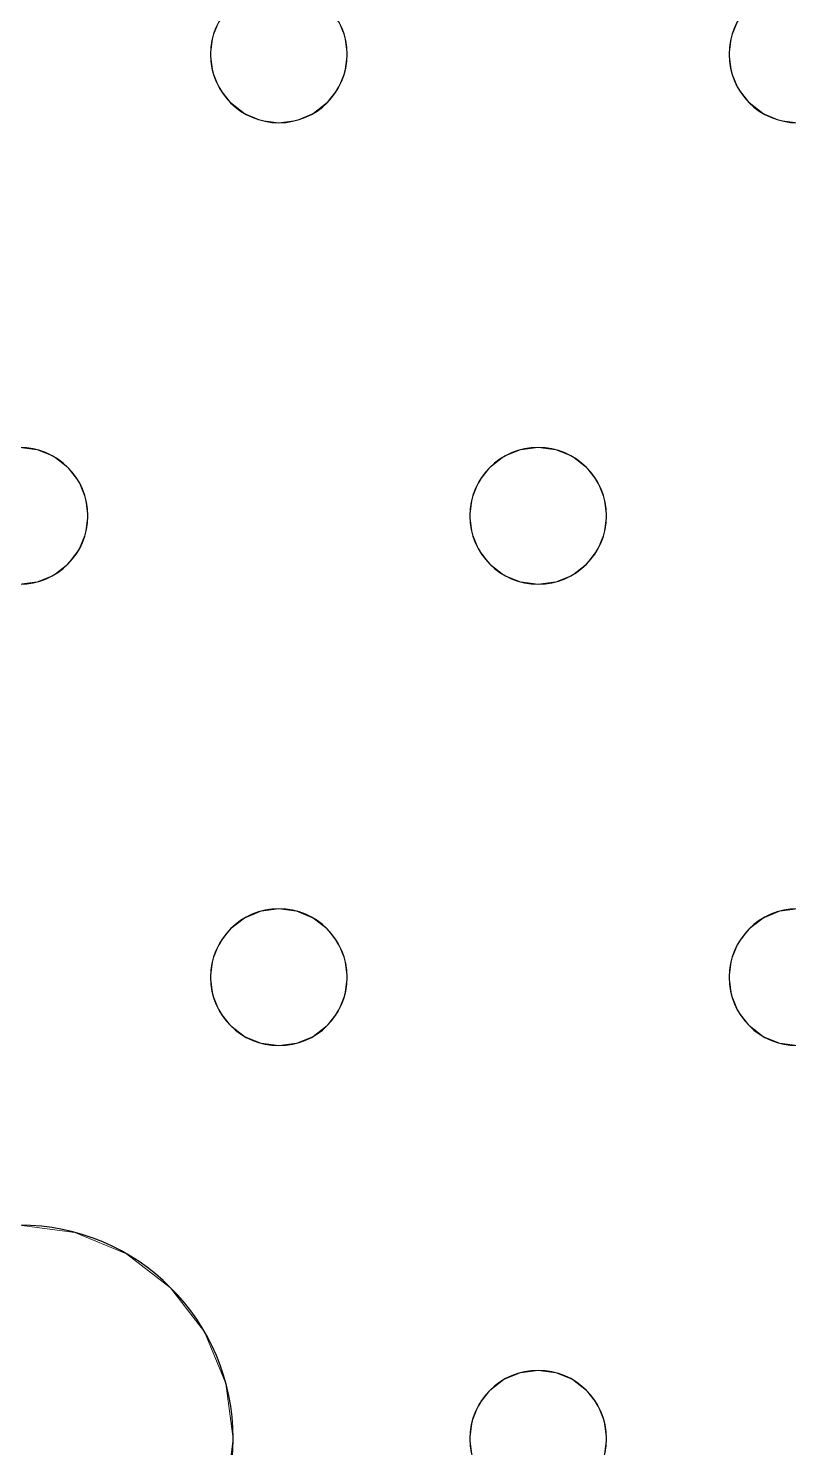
# Model space of a CAD drawing. Header units: millimetres. Extents: x -1 to 1601, y -701 to 1.
# Drawn here: x 1184.8 to 1229.3, y -233.5 to -150.5 of the extents above; entities that cross this region are included whole.
import ezdxf

# ---------------------------------------------------------------- set-up
doc = ezdxf.new("R2010")
doc.units = ezdxf.units.MM
doc.layers.add('IQ_200_3D', color=1, linetype='Continuous')
doc.layers.add('IQ_204_2D', color=7, linetype='Continuous')

msp = doc.modelspace()

# ---------------------------------------------------------------- linework, layer by layer
at = {"layer": 'IQ_200_3D', "lineweight": 18}
for points, invisible_edges in [([(122.762, -68.034, 850), (1477.238, -68.034, 850), (1477.238, -397.966, 850), (122.762, -397.966, 850)], 10), ([(122.762, -68.034, 860), (122.762, -397.966, 860), (1477.238, -397.966, 860), (1477.238, -68.034, 860)], 5), ([(1195.587, -150.965, 888), (1172.981, -150.965, 888), (1172.582, -150, 888), (1195.987, -150, 888)], 5), ([(1172.582, -150, 890), (1172.981, -150.965, 890), (1195.587, -150.965, 890), (1195.987, -150, 890)], 10), ([(1195.987, -150, 890), (1195.587, -150.965, 890), (1195.587, -150.965, 888), (1195.987, -150, 888)], 10), ([(1203.315, -150.965, 890), (1202.915, -150, 890), (1202.915, -150, 888), (1203.315, -150.965, 888)], 10), ([(1225.921, -150.965, 888), (1203.315, -150.965, 888), (1202.915, -150, 888), (1226.32, -150, 888)], 5), ([(1225.921, -150.965, 890), (1226.32, -150, 890), (1202.915, -150, 890), (1203.315, -150.965, 890)], 10), ([(1226.32, -150, 890), (1225.921, -150.965, 890), (1225.921, -150.965, 888), (1226.32, -150, 888)], 10), ([(1172.981, -150.965, 888), (1195.587, -150.965, 888), (1195.451, -152, 888)], 13), ([(1195.451, -152, 888), (1195.587, -153.035, 888), (1173.118, -152, 888), (1172.981, -150.965, 888)], 10), ([(1195.451, -152, 890), (1195.587, -150.965, 890), (1172.981, -150.965, 890), (1173.118, -152, 890)], 10), ([(1195.587, -150.965, 890), (1195.451, -152, 890), (1195.451, -152, 888), (1195.587, -150.965, 888)], 8), ([(1203.451, -152, 890), (1203.315, -150.965, 890), (1203.315, -150.965, 888), (1203.451, -152, 888)], 2), ([(1225.784, -152, 888), (1203.451, -152, 888), (1203.315, -150.965, 888), (1225.921, -150.965, 888)], 5), ([(1203.315, -150.965, 890), (1225.784, -152, 890), (1225.921, -150.965, 890)], 13), ([(1203.451, -152, 890), (1225.921, -153.035, 890), (1225.784, -152, 890), (1203.315, -150.965, 890)], 5), ([(1225.921, -150.965, 890), (1225.784, -152, 890), (1225.784, -152, 888), (1225.921, -150.965, 888)], 8), ([(1172.981, -153.035, 888), (1173.118, -152, 888), (1195.587, -153.035, 888), (1195.987, -154, 888)], 10), ([(1195.587, -153.035, 890), (1195.451, -152, 890), (1173.118, -152, 890), (1172.981, -153.035, 890)], 10), ([(1195.451, -152, 890), (1195.587, -153.035, 890), (1195.587, -153.035, 888), (1195.451, -152, 888)], 2), ([(1203.315, -153.035, 890), (1203.451, -152, 890), (1203.451, -152, 888), (1203.315, -153.035, 888)], 8), ([(1225.921, -153.035, 888), (1203.315, -153.035, 888), (1203.451, -152, 888), (1225.784, -152, 888)], 5), ([(1203.315, -153.035, 890), (1226.32, -154, 890), (1225.921, -153.035, 890), (1203.451, -152, 890)], 5), ([(1225.784, -152, 890), (1225.921, -153.035, 890), (1225.921, -153.035, 888), (1225.784, -152, 888)], 2), ([(1172.582, -154, 888), (1172.981, -153.035, 888), (1195.987, -154, 888), (1184.284, -175, 888)], 14), ([(1195.987, -154, 890), (1195.587, -153.035, 890), (1172.981, -153.035, 890), (1172.582, -154, 890)], 10), ([(1195.587, -153.035, 890), (1195.987, -154, 890), (1195.987, -154, 888), (1195.587, -153.035, 888)], 10), ([(1202.915, -154, 890), (1203.315, -153.035, 890), (1203.315, -153.035, 888), (1202.915, -154, 888)], 10), ([(1202.915, -154, 888), (1203.315, -153.035, 888), (1226.32, -154, 888), (1214.618, -175, 888)], 14), ([(1203.315, -153.035, 890), (1202.915, -154, 890), (1226.32, -154, 890)], 14), ([(1226.32, -154, 888), (1203.315, -153.035, 888), (1225.921, -153.035, 888)], 3), ([(1225.921, -153.035, 890), (1226.32, -154, 890), (1226.32, -154, 888), (1225.921, -153.035, 888)], 10), ([(1195.987, -154, 890), (1172.582, -154, 890), (1184.284, -175, 890), (1196.622, -154.828, 890)], 7), ([(1196.622, -154.828, 888), (1185.32, -175.136, 888), (1184.284, -175, 888), (1195.987, -154, 888)], 5), ([(1195.987, -154, 890), (1196.622, -154.828, 890), (1196.622, -154.828, 888), (1195.987, -154, 888)], 10), ([(1202.279, -154.828, 890), (1202.915, -154, 890), (1202.915, -154, 888), (1202.279, -154.828, 888)], 10), ([(1202.279, -154.828, 888), (1202.915, -154, 888), (1214.618, -175, 888), (1213.582, -175.136, 888)], 10), ([(1214.618, -175, 890), (1202.915, -154, 890), (1202.279, -154.828, 890), (1213.582, -175.136, 890)], 5), ([(1214.618, -175, 890), (1226.956, -154.828, 890), (1226.32, -154, 890), (1202.915, -154, 890)], 13), ([(1214.618, -175, 888), (1226.32, -154, 888), (1226.956, -154.828, 888), (1215.653, -175.136, 888)], 5), ([(1226.32, -154, 890), (1226.956, -154.828, 890), (1226.956, -154.828, 888), (1226.32, -154, 888)], 10), ([(1185.32, -175.136, 890), (1197.451, -155.464, 890), (1196.622, -154.828, 890), (1184.284, -175, 890)], 5), ([(1197.451, -155.464, 888), (1186.284, -175.536, 888), (1185.32, -175.136, 888), (1196.622, -154.828, 888)], 5), ([(1196.622, -154.828, 890), (1197.451, -155.464, 890), (1197.451, -155.464, 888), (1196.622, -154.828, 888)], 10), ([(1201.451, -155.464, 890), (1202.279, -154.828, 890), (1202.279, -154.828, 888), (1201.451, -155.464, 888)], 10), ([(1213.582, -175.136, 888), (1212.618, -175.536, 888), (1201.451, -155.464, 888), (1202.279, -154.828, 888)], 10), ([(1213.582, -175.136, 890), (1202.279, -154.828, 890), (1201.451, -155.464, 890), (1212.618, -175.536, 890)], 5), ([(1215.653, -175.136, 890), (1227.784, -155.464, 890), (1226.956, -154.828, 890), (1214.618, -175, 890)], 5), ([(1215.653, -175.136, 888), (1226.956, -154.828, 888), (1227.784, -155.464, 888)], 13), ([(1226.956, -154.828, 890), (1227.784, -155.464, 890), (1227.784, -155.464, 888), (1226.956, -154.828, 888)], 10), ([(1186.284, -175.536, 890), (1198.416, -155.864, 890), (1197.451, -155.464, 890), (1185.32, -175.136, 890)], 5), ([(1198.416, -155.864, 888), (1187.113, -176.172, 888), (1186.284, -175.536, 888), (1197.451, -155.464, 888)], 5), ([(1187.113, -176.172, 890), (1199.451, -156, 890), (1198.416, -155.864, 890), (1186.284, -175.536, 890)], 5), ([(1199.451, -156, 888), (1187.748, -177, 888), (1187.113, -176.172, 888), (1198.416, -155.864, 888)], 5), ([(1187.748, -177, 890), (1199.451, -156, 890), (1187.113, -176.172, 890)], 3), ([(1187.748, -177, 888), (1199.451, -156, 888), (1211.153, -177, 888), (1210.754, -177.965, 888)], 11), ([(1199.451, -156, 890), (1187.748, -177, 890), (1211.153, -177, 890), (1211.789, -176.172, 890)], 11), ([(1197.451, -155.464, 890), (1198.416, -155.864, 890), (1198.416, -155.864, 888), (1197.451, -155.464, 888)], 10), ([(1199.451, -156, 888), (1198.416, -155.864, 888), (1198.416, -155.864, 890), (1199.451, -156, 890)], 10), ([(1200.486, -155.864, 888), (1199.451, -156, 888), (1199.451, -156, 890), (1200.486, -155.864, 890)], 10), ([(1211.789, -176.172, 888), (1211.153, -177, 888), (1199.451, -156, 888), (1200.486, -155.864, 888)], 10), ([(1199.451, -156, 890), (1211.789, -176.172, 890), (1200.486, -155.864, 890)], 3), ([(1200.486, -155.864, 890), (1201.451, -155.464, 890), (1201.451, -155.464, 888), (1200.486, -155.864, 888)], 10), ([(1200.486, -155.864, 888), (1201.451, -155.464, 888), (1212.618, -175.536, 888), (1211.789, -176.172, 888)], 10), ([(1212.618, -175.536, 890), (1201.451, -155.464, 890), (1200.486, -155.864, 890), (1211.789, -176.172, 890)], 5), ([(1227.784, -155.464, 888), (1228.749, -155.864, 888), (1216.618, -175.536, 888), (1215.653, -175.136, 888)], 10), ([(1216.618, -175.536, 890), (1228.749, -155.864, 890), (1227.784, -155.464, 890), (1215.653, -175.136, 890)], 5), ([(1228.749, -155.864, 888), (1229.784, -156, 888), (1217.446, -176.172, 888), (1216.618, -175.536, 888)], 10), ([(1217.446, -176.172, 890), (1228.749, -155.864, 890), (1216.618, -175.536, 890)], 3), ([(1229.784, -156, 890), (1228.749, -155.864, 890), (1217.446, -176.172, 890), (1218.082, -177, 890)], 10), ([(1229.784, -156, 888), (1241.487, -177, 888), (1218.082, -177, 888), (1217.446, -176.172, 888)], 11), ([(1241.487, -177, 890), (1242.122, -176.172, 890), (1229.784, -156, 890), (1218.082, -177, 890)], 14), ([(1227.784, -155.464, 890), (1228.749, -155.864, 890), (1228.749, -155.864, 888), (1227.784, -155.464, 888)], 10), ([(1229.784, -156, 888), (1228.749, -155.864, 888), (1228.749, -155.864, 890), (1229.784, -156, 890)], 10), ([(1184.284, -175, 888), (1185.32, -175.136, 888), (1185.32, -175.136, 890), (1184.284, -175, 890)], 10), ([(1186.284, -175.536, 890), (1185.32, -175.136, 890), (1185.32, -175.136, 888), (1186.284, -175.536, 888)], 10), ([(1213.582, -175.136, 890), (1212.618, -175.536, 890), (1212.618, -175.536, 888), (1213.582, -175.136, 888)], 10), ([(1213.582, -175.136, 888), (1214.618, -175, 888), (1214.618, -175, 890), (1213.582, -175.136, 890)], 10), ([(1214.618, -175, 888), (1215.653, -175.136, 888), (1215.653, -175.136, 890), (1214.618, -175, 890)], 10), ([(1216.618, -175.536, 890), (1215.653, -175.136, 890), (1215.653, -175.136, 888), (1216.618, -175.536, 888)], 10), ([(1187.113, -176.172, 890), (1186.284, -175.536, 890), (1186.284, -175.536, 888), (1187.113, -176.172, 888)], 10), ([(1212.618, -175.536, 890), (1211.789, -176.172, 890), (1211.789, -176.172, 888), (1212.618, -175.536, 888)], 10), ([(1217.446, -176.172, 890), (1216.618, -175.536, 890), (1216.618, -175.536, 888), (1217.446, -176.172, 888)], 10), ([(1187.748, -177, 890), (1187.113, -176.172, 890), (1187.113, -176.172, 888), (1187.748, -177, 888)], 10), ([(1211.789, -176.172, 890), (1211.153, -177, 890), (1211.153, -177, 888), (1211.789, -176.172, 888)], 10), ([(1218.082, -177, 890), (1217.446, -176.172, 890), (1217.446, -176.172, 888), (1218.082, -177, 888)], 10), ([(1188.148, -177.965, 890), (1187.748, -177, 890), (1187.748, -177, 888), (1188.148, -177.965, 888)], 10), ([(1188.148, -177.965, 888), (1187.748, -177, 888), (1210.754, -177.965, 888), (1210.618, -179, 888)], 10), ([(1210.754, -177.965, 890), (1211.153, -177, 890), (1187.748, -177, 890), (1188.148, -177.965, 890)], 10), ([(1211.153, -177, 890), (1210.754, -177.965, 890), (1210.754, -177.965, 888), (1211.153, -177, 888)], 10), ([(1218.481, -177.965, 890), (1218.082, -177, 890), (1218.082, -177, 888), (1218.481, -177.965, 888)], 10), ([(1241.087, -177.965, 888), (1218.481, -177.965, 888), (1218.082, -177, 888), (1241.487, -177, 888)], 5), ([(1241.087, -177.965, 890), (1241.487, -177, 890), (1218.082, -177, 890), (1218.481, -177.965, 890)], 10), ([(1188.284, -179, 890), (1188.148, -177.965, 890), (1188.148, -177.965, 888), (1188.284, -179, 888)], 2), ([(1210.618, -179, 888), (1210.754, -180.035, 888), (1188.284, -179, 888), (1188.148, -177.965, 888)], 10), ([(1210.754, -177.965, 890), (1188.148, -177.965, 890), (1210.618, -179, 890)], 3), ([(1188.284, -179, 890), (1210.754, -180.035, 890), (1210.618, -179, 890), (1188.148, -177.965, 890)], 5), ([(1210.754, -177.965, 890), (1210.618, -179, 890), (1210.618, -179, 888), (1210.754, -177.965, 888)], 8), ([(1218.618, -179, 890), (1218.481, -177.965, 890), (1218.481, -177.965, 888), (1218.618, -179, 888)], 2), ([(1218.481, -177.965, 888), (1241.087, -177.965, 888), (1240.951, -179, 888), (1218.618, -179, 888)], 5), ([(1240.951, -179, 890), (1241.087, -177.965, 890), (1218.481, -177.965, 890)], 14), ([(1218.618, -179, 890), (1241.087, -180.035, 890), (1240.951, -179, 890), (1218.481, -177.965, 890)], 5), ([(1188.148, -180.035, 890), (1188.284, -179, 890), (1188.284, -179, 888), (1188.148, -180.035, 888)], 8), ([(1188.148, -180.035, 888), (1188.284, -179, 888), (1210.754, -180.035, 888), (1211.153, -181, 888)], 10), ([(1188.148, -180.035, 890), (1211.153, -181, 890), (1210.754, -180.035, 890), (1188.284, -179, 890)], 5), ([(1210.618, -179, 890), (1210.754, -180.035, 890), (1210.754, -180.035, 888), (1210.618, -179, 888)], 2), ([(1218.481, -180.035, 890), (1218.618, -179, 890), (1218.618, -179, 888), (1218.481, -180.035, 888)], 8), ([(1241.087, -180.035, 888), (1218.481, -180.035, 888), (1218.618, -179, 888), (1240.951, -179, 888)], 5), ([(1241.087, -180.035, 890), (1218.618, -179, 890), (1218.481, -180.035, 890)], 13), ([(1187.748, -181, 890), (1188.148, -180.035, 890), (1188.148, -180.035, 888), (1187.748, -181, 888)], 10), ([(1187.748, -181, 888), (1188.148, -180.035, 888), (1211.153, -181, 888), (1199.451, -202, 888)], 14), ([(1188.148, -180.035, 890), (1187.748, -181, 890), (1211.153, -181, 890)], 14), ([(1210.754, -180.035, 890), (1211.153, -181, 890), (1211.153, -181, 888), (1210.754, -180.035, 888)], 10), ([(1218.082, -181, 890), (1218.481, -180.035, 890), (1218.481, -180.035, 888), (1218.082, -181, 888)], 10), ([(1218.082, -181, 888), (1218.481, -180.035, 888), (1241.487, -181, 888), (1229.784, -202, 888)], 14), ([(1218.481, -180.035, 890), (1218.082, -181, 890), (1241.487, -181, 890), (1241.087, -180.035, 890)], 10), ([(1241.087, -180.035, 888), (1241.487, -181, 888), (1218.481, -180.035, 888)], 14), ([(1187.113, -181.828, 890), (1187.748, -181, 890), (1187.748, -181, 888), (1187.113, -181.828, 888)], 10), ([(1199.451, -202, 888), (1187.113, -181.828, 888), (1187.748, -181, 888)], 13), ([(1187.113, -181.828, 890), (1198.416, -202.136, 890), (1199.451, -202, 890), (1187.748, -181, 890)], 5), ([(1199.451, -202, 890), (1211.789, -181.828, 890), (1211.153, -181, 890), (1187.748, -181, 890)], 13), ([(1211.153, -181, 888), (1211.789, -181.828, 888), (1199.451, -202, 888)], 14), ([(1211.153, -181, 890), (1211.789, -181.828, 890), (1211.789, -181.828, 888), (1211.153, -181, 888)], 10), ([(1217.446, -181.828, 890), (1218.082, -181, 890), (1218.082, -181, 888), (1217.446, -181.828, 888)], 10), ([(1229.784, -202, 888), (1217.446, -181.828, 888), (1218.082, -181, 888)], 13), ([(1229.784, -202, 890), (1218.082, -181, 890), (1217.446, -181.828, 890), (1228.749, -202.136, 890)], 5), ([(1229.784, -202, 890), (1242.122, -181.828, 890), (1241.487, -181, 890), (1218.082, -181, 890)], 13), ([(1186.284, -182.464, 890), (1187.113, -181.828, 890), (1187.113, -181.828, 888), (1186.284, -182.464, 888)], 10), ([(1198.416, -202.136, 888), (1186.284, -182.464, 888), (1187.113, -181.828, 888), (1199.451, -202, 888)], 5), ([(1187.113, -181.828, 890), (1186.284, -182.464, 890), (1198.416, -202.136, 890)], 14), ([(1200.486, -202.136, 888), (1199.451, -202, 888), (1211.789, -181.828, 888), (1212.618, -182.464, 888)], 10), ([(1200.486, -202.136, 890), (1212.618, -182.464, 890), (1211.789, -181.828, 890), (1199.451, -202, 890)], 5), ([(1211.789, -181.828, 890), (1212.618, -182.464, 890), (1212.618, -182.464, 888), (1211.789, -181.828, 888)], 10), ([(1216.618, -182.464, 890), (1217.446, -181.828, 890), (1217.446, -181.828, 888), (1216.618, -182.464, 888)], 10), ([(1228.749, -202.136, 888), (1216.618, -182.464, 888), (1217.446, -181.828, 888), (1229.784, -202, 888)], 5), ([(1228.749, -202.136, 890), (1217.446, -181.828, 890), (1216.618, -182.464, 890)], 13), ([(1185.32, -182.864, 890), (1186.284, -182.464, 890), (1186.284, -182.464, 888), (1185.32, -182.864, 888)], 10), ([(1197.451, -202.536, 888), (1185.32, -182.864, 888), (1186.284, -182.464, 888), (1198.416, -202.136, 888)], 5), ([(1186.284, -182.464, 890), (1185.32, -182.864, 890), (1197.451, -202.536, 890), (1198.416, -202.136, 890)], 10), ([(1201.451, -202.536, 888), (1200.486, -202.136, 888), (1212.618, -182.464, 888), (1213.582, -182.864, 888)], 10), ([(1201.451, -202.536, 890), (1213.582, -182.864, 890), (1212.618, -182.464, 890), (1200.486, -202.136, 890)], 5), ([(1212.618, -182.464, 890), (1213.582, -182.864, 890), (1213.582, -182.864, 888), (1212.618, -182.464, 888)], 10), ([(1215.653, -182.864, 890), (1216.618, -182.464, 890), (1216.618, -182.464, 888), (1215.653, -182.864, 888)], 10), ([(1227.784, -202.536, 888), (1215.653, -182.864, 888), (1216.618, -182.464, 888), (1228.749, -202.136, 888)], 5), ([(1227.784, -202.536, 890), (1228.749, -202.136, 890), (1216.618, -182.464, 890), (1215.653, -182.864, 890)], 10), ([(1172.582, -204, 888), (1171.946, -203.172, 888), (1184.284, -183, 888), (1195.987, -204, 888)], 14), ([(1184.284, -183, 890), (1172.582, -204, 890), (1195.987, -204, 890), (1196.622, -203.172, 890)], 11), ([(1185.32, -182.864, 888), (1184.284, -183, 888), (1184.284, -183, 890), (1185.32, -182.864, 890)], 10), ([(1184.284, -183, 888), (1185.32, -182.864, 888), (1196.622, -203.172, 888), (1195.987, -204, 888)], 10), ([(1185.32, -182.864, 890), (1184.284, -183, 890), (1196.622, -203.172, 890), (1197.451, -202.536, 890)], 10), ([(1185.32, -182.864, 888), (1197.451, -202.536, 888), (1196.622, -203.172, 888)], 13), ([(1213.582, -182.864, 888), (1214.618, -183, 888), (1202.279, -203.172, 888), (1201.451, -202.536, 888)], 10), ([(1201.451, -202.536, 890), (1202.279, -203.172, 890), (1213.582, -182.864, 890)], 14), ([(1214.618, -183, 890), (1213.582, -182.864, 890), (1202.279, -203.172, 890), (1202.915, -204, 890)], 10), ([(1202.915, -204, 888), (1202.279, -203.172, 888), (1214.618, -183, 888), (1226.32, -204, 888)], 14), ([(1202.915, -204, 890), (1225.921, -204.965, 890), (1226.32, -204, 890), (1214.618, -183, 890)], 13), ([(1214.618, -183, 888), (1213.582, -182.864, 888), (1213.582, -182.864, 890), (1214.618, -183, 890)], 10), ([(1215.653, -182.864, 888), (1214.618, -183, 888), (1214.618, -183, 890), (1215.653, -182.864, 890)], 10), ([(1214.618, -183, 888), (1215.653, -182.864, 888), (1226.956, -203.172, 888), (1226.32, -204, 888)], 10), ([(1215.653, -182.864, 890), (1214.618, -183, 890), (1226.956, -203.172, 890), (1227.784, -202.536, 890)], 10), ([(1226.956, -203.172, 890), (1214.618, -183, 890), (1226.32, -204, 890)], 3), ([(1215.653, -182.864, 888), (1227.784, -202.536, 888), (1226.956, -203.172, 888)], 13), ([(1197.451, -202.536, 890), (1196.622, -203.172, 890), (1196.622, -203.172, 888), (1197.451, -202.536, 888)], 10), ([(1198.416, -202.136, 890), (1197.451, -202.536, 890), (1197.451, -202.536, 888), (1198.416, -202.136, 888)], 10), ([(1198.416, -202.136, 888), (1199.451, -202, 888), (1199.451, -202, 890), (1198.416, -202.136, 890)], 10), ([(1199.451, -202, 888), (1200.486, -202.136, 888), (1200.486, -202.136, 890), (1199.451, -202, 890)], 10), ([(1201.451, -202.536, 890), (1200.486, -202.136, 890), (1200.486, -202.136, 888), (1201.451, -202.536, 888)], 10), ([(1202.279, -203.172, 890), (1201.451, -202.536, 890), (1201.451, -202.536, 888), (1202.279, -203.172, 888)], 10), ([(1227.784, -202.536, 890), (1226.956, -203.172, 890), (1226.956, -203.172, 888), (1227.784, -202.536, 888)], 10), ([(1228.749, -202.136, 890), (1227.784, -202.536, 890), (1227.784, -202.536, 888), (1228.749, -202.136, 888)], 10), ([(1228.749, -202.136, 888), (1229.784, -202, 888), (1229.784, -202, 890), (1228.749, -202.136, 890)], 10), ([(1196.622, -203.172, 890), (1195.987, -204, 890), (1195.987, -204, 888), (1196.622, -203.172, 888)], 10), ([(1202.915, -204, 890), (1202.279, -203.172, 890), (1202.279, -203.172, 888), (1202.915, -204, 888)], 10), ([(1226.956, -203.172, 890), (1226.32, -204, 890), (1226.32, -204, 888), (1226.956, -203.172, 888)], 10), ([(1195.587, -204.965, 888), (1172.981, -204.965, 888), (1172.582, -204, 888), (1195.987, -204, 888)], 5), ([(1195.587, -204.965, 890), (1195.987, -204, 890), (1172.582, -204, 890), (1172.981, -204.965, 890)], 10), ([(1195.987, -204, 890), (1195.587, -204.965, 890), (1195.587, -204.965, 888), (1195.987, -204, 888)], 10), ([(1203.315, -204.965, 890), (1202.915, -204, 890), (1202.915, -204, 888), (1203.315, -204.965, 888)], 10), ([(1203.315, -204.965, 888), (1202.915, -204, 888), (1225.921, -204.965, 888), (1225.784, -206, 888)], 10), ([(1225.921, -204.965, 888), (1202.915, -204, 888), (1226.32, -204, 888)], 3), ([(1203.315, -204.965, 890), (1225.784, -206, 890), (1225.921, -204.965, 890), (1202.915, -204, 890)], 5), ([(1226.32, -204, 890), (1225.921, -204.965, 890), (1225.921, -204.965, 888), (1226.32, -204, 888)], 10), ([(1172.981, -204.965, 888), (1195.587, -204.965, 888), (1195.451, -206, 888)], 13), ([(1195.451, -206, 888), (1195.587, -207.035, 888), (1173.118, -206, 888), (1172.981, -204.965, 888)], 10), ([(1195.451, -206, 890), (1195.587, -204.965, 890), (1172.981, -204.965, 890), (1173.118, -206, 890)], 10), ([(1195.587, -204.965, 890), (1195.451, -206, 890), (1195.451, -206, 888), (1195.587, -204.965, 888)], 8), ([(1203.451, -206, 890), (1203.315, -204.965, 890), (1203.315, -204.965, 888), (1203.451, -206, 888)], 2), ([(1203.451, -206, 888), (1203.315, -204.965, 888), (1225.784, -206, 888)], 14), ([(1203.451, -206, 890), (1225.921, -207.035, 890), (1225.784, -206, 890), (1203.315, -204.965, 890)], 5), ([(1225.921, -204.965, 890), (1225.784, -206, 890), (1225.784, -206, 888), (1225.921, -204.965, 888)], 8), ([(1172.981, -207.035, 888), (1173.118, -206, 888), (1195.587, -207.035, 888), (1184.284, -220.5, 888)], 14), ([(1195.587, -207.035, 890), (1195.451, -206, 890), (1173.118, -206, 890), (1172.981, -207.035, 890)], 10), ([(1195.451, -206, 890), (1195.587, -207.035, 890), (1195.587, -207.035, 888), (1195.451, -206, 888)], 2), ([(1203.315, -207.035, 890), (1203.451, -206, 890), (1203.451, -206, 888), (1203.315, -207.035, 888)], 8), ([(1225.921, -207.035, 888), (1203.315, -207.035, 888), (1203.451, -206, 888), (1225.784, -206, 888)], 5), ([(1203.315, -207.035, 890), (1226.32, -208, 890), (1225.921, -207.035, 890), (1203.451, -206, 890)], 5), ([(1225.784, -206, 890), (1225.921, -207.035, 890), (1225.921, -207.035, 888), (1225.784, -206, 888)], 2), ([(1184.284, -220.5, 890), (1195.987, -208, 890), (1195.587, -207.035, 890), (1172.981, -207.035, 890)], 13), ([(1195.587, -207.035, 888), (1195.987, -208, 888), (1184.284, -220.5, 888)], 14), ([(1195.587, -207.035, 890), (1195.987, -208, 890), (1195.987, -208, 888), (1195.587, -207.035, 888)], 10), ([(1202.915, -208, 890), (1203.315, -207.035, 890), (1203.315, -207.035, 888), (1202.915, -208, 888)], 10), ([(1226.32, -208, 888), (1202.915, -208, 888), (1203.315, -207.035, 888), (1225.921, -207.035, 888)], 5), ([(1202.915, -208, 890), (1226.32, -208, 890), (1203.315, -207.035, 890)], 3), ([(1225.921, -207.035, 890), (1226.32, -208, 890), (1226.32, -208, 888), (1225.921, -207.035, 888)], 10), ([(1195.987, -208, 888), (1196.622, -208.828, 888), (1187.52, -220.926, 888), (1184.284, -220.5, 888)], 10), ([(1187.52, -220.926, 890), (1196.622, -208.828, 890), (1195.987, -208, 890), (1184.284, -220.5, 890)], 5), ([(1195.987, -208, 890), (1196.622, -208.828, 890), (1196.622, -208.828, 888), (1195.987, -208, 888)], 10), ([(1202.279, -208.828, 890), (1202.915, -208, 890), (1202.915, -208, 888), (1202.279, -208.828, 888)], 10), ([(1214.618, -229, 888), (1202.279, -208.828, 888), (1202.915, -208, 888), (1226.32, -208, 888)], 13), ([(1202.279, -208.828, 890), (1214.618, -229, 890), (1202.915, -208, 890)], 3), ([(1214.618, -229, 890), (1226.956, -208.828, 890), (1226.32, -208, 890), (1202.915, -208, 890)], 13), ([(1226.32, -208, 888), (1226.956, -208.828, 888), (1214.618, -229, 888)], 14), ([(1226.32, -208, 890), (1226.956, -208.828, 890), (1226.956, -208.828, 888), (1226.32, -208, 888)], 10), ([(1190.534, -222.175, 888), (1187.52, -220.926, 888), (1196.622, -208.828, 888), (1197.451, -209.464, 888)], 10), ([(1190.534, -222.175, 890), (1197.451, -209.464, 890), (1196.622, -208.828, 890), (1187.52, -220.926, 890)], 5), ([(1196.622, -208.828, 890), (1197.451, -209.464, 890), (1197.451, -209.464, 888), (1196.622, -208.828, 888)], 10), ([(1201.451, -209.464, 890), (1202.279, -208.828, 890), (1202.279, -208.828, 888), (1201.451, -209.464, 888)], 10), ([(1213.582, -229.136, 888), (1201.451, -209.464, 888), (1202.279, -208.828, 888), (1214.618, -229, 888)], 5), ([(1213.582, -229.136, 890), (1214.618, -229, 890), (1202.279, -208.828, 890), (1201.451, -209.464, 890)], 10), ([(1226.956, -208.828, 888), (1227.784, -209.464, 888), (1215.653, -229.136, 888), (1214.618, -229, 888)], 10), ([(1215.653, -229.136, 890), (1227.784, -209.464, 890), (1226.956, -208.828, 890), (1214.618, -229, 890)], 5), ([(1226.956, -208.828, 890), (1227.784, -209.464, 890), (1227.784, -209.464, 888), (1226.956, -208.828, 888)], 10), ([(1198.416, -209.864, 888), (1190.534, -222.175, 888), (1197.451, -209.464, 888)], 3), ([(1198.416, -209.864, 890), (1197.451, -209.464, 890), (1190.534, -222.175, 890), (1193.123, -224.161, 890)], 10), ([(1193.123, -224.161, 888), (1190.534, -222.175, 888), (1198.416, -209.864, 888), (1199.451, -210, 888)], 10), ([(1199.451, -210, 888), (1200.486, -209.864, 888), (1193.123, -224.161, 888)], 14), ([(1200.486, -209.864, 888), (1211.789, -230.172, 888), (1195.11, -226.75, 888), (1193.123, -224.161, 888)], 11), ([(1193.123, -224.161, 890), (1199.451, -210, 890), (1198.416, -209.864, 890)], 13), ([(1200.486, -209.864, 890), (1199.451, -210, 890), (1193.123, -224.161, 890), (1195.11, -226.75, 890)], 10), ([(1211.789, -230.172, 890), (1200.486, -209.864, 890), (1195.11, -226.75, 890), (1196.358, -229.765, 890)], 11), ([(1197.451, -209.464, 890), (1198.416, -209.864, 890), (1198.416, -209.864, 888), (1197.451, -209.464, 888)], 10), ([(1199.451, -210, 888), (1198.416, -209.864, 888), (1198.416, -209.864, 890), (1199.451, -210, 890)], 10), ([(1200.486, -209.864, 888), (1199.451, -210, 888), (1199.451, -210, 890), (1200.486, -209.864, 890)], 10), ([(1200.486, -209.864, 890), (1201.451, -209.464, 890), (1201.451, -209.464, 888), (1200.486, -209.864, 888)], 10), ([(1212.618, -229.536, 888), (1211.789, -230.172, 888), (1200.486, -209.864, 888), (1201.451, -209.464, 888)], 10), ([(1212.618, -229.536, 890), (1201.451, -209.464, 890), (1200.486, -209.864, 890), (1211.789, -230.172, 890)], 5), ([(1201.451, -209.464, 888), (1213.582, -229.136, 888), (1212.618, -229.536, 888)], 13), ([(1212.618, -229.536, 890), (1213.582, -229.136, 890), (1201.451, -209.464, 890)], 14), ([(1227.784, -209.464, 888), (1228.749, -209.864, 888), (1216.618, -229.536, 888), (1215.653, -229.136, 888)], 10), ([(1216.618, -229.536, 890), (1228.749, -209.864, 890), (1227.784, -209.464, 890), (1215.653, -229.136, 890)], 5), ([(1217.446, -230.172, 888), (1216.618, -229.536, 888), (1228.749, -209.864, 888), (1229.784, -210, 888)], 10), ([(1217.446, -230.172, 890), (1229.784, -210, 890), (1228.749, -209.864, 890), (1216.618, -229.536, 890)], 5), ([(1218.082, -231, 888), (1217.446, -230.172, 888), (1229.784, -210, 888), (1241.487, -231, 888)], 14), ([(1229.784, -210, 890), (1217.446, -230.172, 890), (1218.082, -231, 890), (1241.487, -231, 890)], 13), ([(1227.784, -209.464, 890), (1228.749, -209.864, 890), (1228.749, -209.864, 888), (1227.784, -209.464, 888)], 10), ([(1229.784, -210, 888), (1228.749, -209.864, 888), (1228.749, -209.864, 890), (1229.784, -210, 890)], 10), ([(1184.284, -220.5, 888), (1187.52, -220.926, 888), (1187.52, -220.926, 890), (1184.284, -220.5, 890)], 10), ([(1190.534, -222.175, 890), (1187.52, -220.926, 890), (1187.52, -220.926, 888), (1190.534, -222.175, 888)], 10), ([(1193.123, -224.161, 890), (1190.534, -222.175, 890), (1190.534, -222.175, 888), (1193.123, -224.161, 888)], 10), ([(1195.11, -226.75, 890), (1193.123, -224.161, 890), (1193.123, -224.161, 888), (1195.11, -226.75, 888)], 10), ([(1196.358, -229.765, 890), (1195.11, -226.75, 890), (1195.11, -226.75, 888), (1196.358, -229.765, 888)], 10), ([(1211.789, -230.172, 888), (1211.153, -231, 888), (1196.358, -229.765, 888), (1195.11, -226.75, 888)], 10), ([(1213.582, -229.136, 890), (1212.618, -229.536, 890), (1212.618, -229.536, 888), (1213.582, -229.136, 888)], 10), ([(1213.582, -229.136, 888), (1214.618, -229, 888), (1214.618, -229, 890), (1213.582, -229.136, 890)], 10), ([(1214.618, -229, 888), (1215.653, -229.136, 888), (1215.653, -229.136, 890), (1214.618, -229, 890)], 10), ([(1216.618, -229.536, 890), (1215.653, -229.136, 890), (1215.653, -229.136, 888), (1216.618, -229.536, 888)], 10), ([(1196.784, -233, 890), (1196.358, -229.765, 890), (1196.358, -229.765, 888), (1196.784, -233, 888)], 2), ([(1210.754, -231.965, 888), (1210.618, -233, 888), (1196.784, -233, 888), (1196.358, -229.765, 888)], 10), ([(1211.153, -231, 888), (1210.754, -231.965, 888), (1196.358, -229.765, 888)], 14), ([(1210.754, -231.965, 890), (1211.153, -231, 890), (1196.358, -229.765, 890), (1196.784, -233, 890)], 10), ([(1211.153, -231, 890), (1211.789, -230.172, 890), (1196.358, -229.765, 890)], 14), ([(1212.618, -229.536, 890), (1211.789, -230.172, 890), (1211.789, -230.172, 888), (1212.618, -229.536, 888)], 10), ([(1217.446, -230.172, 890), (1216.618, -229.536, 890), (1216.618, -229.536, 888), (1217.446, -230.172, 888)], 10), ([(1211.789, -230.172, 890), (1211.153, -231, 890), (1211.153, -231, 888), (1211.789, -230.172, 888)], 10), ([(1218.082, -231, 890), (1217.446, -230.172, 890), (1217.446, -230.172, 888), (1218.082, -231, 888)], 10), ([(1211.153, -231, 890), (1210.754, -231.965, 890), (1210.754, -231.965, 888), (1211.153, -231, 888)], 10), ([(1218.481, -231.965, 890), (1218.082, -231, 890), (1218.082, -231, 888), (1218.481, -231.965, 888)], 10), ([(1218.481, -231.965, 888), (1218.082, -231, 888), (1241.487, -231, 888), (1241.087, -231.965, 888)], 10), ([(1218.481, -231.965, 890), (1241.087, -231.965, 890), (1241.487, -231, 890), (1218.082, -231, 890)], 5), ([(1210.754, -231.965, 890), (1196.784, -233, 890), (1210.618, -233, 890)], 3), ([(1210.754, -231.965, 890), (1210.618, -233, 890), (1210.618, -233, 888), (1210.754, -231.965, 888)], 8), ([(1218.618, -233, 890), (1218.481, -231.965, 890), (1218.481, -231.965, 888), (1218.618, -233, 888)], 2), ([(1241.087, -231.965, 888), (1240.951, -233, 888), (1218.618, -233, 888), (1218.481, -231.965, 888)], 10), ([(1218.618, -233, 890), (1240.951, -233, 890), (1241.087, -231.965, 890), (1218.481, -231.965, 890)], 5), ([(1196.358, -236.235, 890), (1196.784, -233, 890), (1196.784, -233, 888), (1196.358, -236.235, 888)], 8), ([(1196.784, -233, 888), (1210.618, -233, 888), (1210.754, -234.035, 888), (1196.358, -236.235, 888)], 5), ([(1210.754, -234.035, 890), (1210.618, -233, 890), (1196.784, -233, 890), (1196.358, -236.235, 890)], 10), ([(1210.618, -233, 890), (1210.754, -234.035, 890), (1210.754, -234.035, 888), (1210.618, -233, 888)], 2), ([(1218.481, -234.035, 890), (1218.618, -233, 890), (1218.618, -233, 888), (1218.481, -234.035, 888)], 8), ([(1218.618, -233, 888), (1240.951, -233, 888), (1241.087, -234.035, 888), (1218.481, -234.035, 888)], 5), ([(1241.087, -234.035, 890), (1240.951, -233, 890), (1218.618, -233, 890), (1218.481, -234.035, 890)], 10)]:
    msp.add_3dface(points, dxfattribs=dict(at, invisible_edges=invisible_edges))
at = {"layer": 'IQ_204_2D'}
for centre, radius, start, end in [((1199.451, -152), 4, 360, 180), ((1229.784, -152), 4, 0, 180), ((1199.451, -152), 4, 180, 360), ((1229.784, -152), 4, 180, 360), ((1184.284, -179), 4, 360, 180), ((1214.618, -179), 4, 0, 180), ((1184.284, -179), 4, 180, 360), ((1214.618, -179), 4, 180, 360), ((1199.451, -206), 4, 360, 180), ((1229.784, -206), 4, 0, 180), ((1199.451, -206), 4, 180, 360), ((1229.784, -206), 4, 180, 360), ((1184.284, -233), 12.5, 0, 180), ((1214.618, -233), 4, 0, 180), ((1184.284, -233), 12.5, 180, 360), ((1214.618, -233), 4, 180, 0)]:
    msp.add_arc(centre, radius, start, end, dxfattribs=at)

# ---------------------------------------------------------------- meshes
at = {"layer": 'IQ_200_3D', "lineweight": 18}
mesh = msp.add_polyface(dxfattribs=at)
corners = [(1600, 0, 850), (1600, -700, 850), (0, -700, 850), (0, 0, 850), (1210.5, -594, 850), (1211.556, -602.023, 850), (1214.653, -609.5, 850), (1219.58, -615.92, 850), (1226, -620.847, 850), (1233.477, -623.944, 850), (1241.5, -625, 850), (1459.5, -625, 850), (1467.523, -623.944, 850), (1475, -620.847, 850), (1481.42, -615.92, 850), (1486.347, -609.5, 850), (1489.444, -602.023, 850), (1490.5, -594, 850), (1490.5, -476, 850), (1489.444, -467.977, 850), (1486.347, -460.5, 850), (1481.42, -454.08, 850), (1475, -449.153, 850), (1467.523, -446.056, 850), (1459.5, -445, 850), (1241.5, -445, 850), (1233.477, -446.056, 850), (1226, -449.153, 850), (1219.58, -454.08, 850), (1214.653, -460.5, 850), (1211.556, -467.977, 850), (1210.5, -476, 850), (1477.5, -68.034, 850), (122.5, -68.034, 850), (110.412, -69.625, 850), (99.148, -74.291, 850), (89.475, -81.713, 850), (82.053, -91.386, 850), (77.388, -102.65, 850), (75.796, -114.738, 850), (75.796, -351.262, 850), (77.388, -363.35, 850), (82.053, -374.614, 850), (89.475, -384.287, 850), (99.148, -391.709, 850), (110.412, -396.375, 850), (122.5, -397.966, 850), (1477.5, -397.966, 850), (1489.588, -396.375, 850), (1500.852, -391.709, 850), (1510.525, -384.287, 850), (1517.947, -374.614, 850), (1522.612, -363.35, 850), (1524.204, -351.262, 850), (1524.204, -114.738, 850), (1522.612, -102.65, 850), (1517.947, -91.386, 850), (1510.525, -81.713, 850), (1500.852, -74.291, 850), (1489.588, -69.625, 850)]
mesh.append_faces([[corners[k] for k in face] for face in [(37, 3, 36), (35, 3, 34), (4, 46, 31), (31, 46, 30), (55, 0, 54), (16, 1, 15), (14, 1, 13), (21, 49, 20), (11, 1, 10)]], dxfattribs={"vtx0": -1, "vtx1": -1})
mesh.append_faces([[corners[k] for k in face] for face in [(3, 37, 38), (3, 38, 39), (3, 39, 40, 2), (2, 40, 41), (46, 4, 5), (2, 6, 7), (46, 29, 30), (46, 28, 29), (26, 46, 47, 25), (46, 26, 27), (0, 59, 32, 3), (20, 49, 50, 19), (47, 24, 25), (0, 55, 56), (1, 52, 53), (19, 50, 51, 18), (1, 16, 17)]], dxfattribs={"vtx0": -1, "vtx2": -1})
mesh.append_faces([[corners[k] for k in face] for face in [(2, 45, 46, 5), (1, 17, 18, 51)]], dxfattribs={"vtx0": -1, "vtx2": -1, "vtx3": -1})
mesh.append_faces([[corners[k] for k in face] for face in [(41, 42, 2), (35, 36, 3), (33, 34, 3, 32), (43, 44, 2), (44, 45, 2), (42, 43, 2), (5, 6, 2), (27, 28, 46), (7, 8, 2), (8, 9, 2), (58, 59, 0), (56, 57, 0), (57, 58, 0), (51, 52, 1), (23, 24, 47), (11, 12, 1), (12, 13, 1), (14, 15, 1)]], dxfattribs={"vtx1": -1, "vtx2": -1})
mesh.append_faces([[corners[k] for k in face] for face in [(1, 2, 9, 10), (47, 48, 22, 23), (48, 49, 21, 22), (53, 54, 0, 1)]], dxfattribs={"vtx1": -1, "vtx3": -1})
mesh = msp.add_polyface(dxfattribs=at)
corners = [(1600, -700, 900), (1600, -23, 900), (0, -23, 900), (0, -700, 900), (90, -35.113, 900), (1510, -35.113, 900), (1529.382, -37.665, 900), (1547.443, -45.146, 900), (1562.953, -57.047, 900), (1574.854, -72.557, 900), (1582.335, -90.618, 900), (1584.887, -110, 900), (1584.887, -610, 900), (1582.335, -629.382, 900), (1574.854, -647.443, 900), (1562.953, -662.953, 900), (1547.443, -674.854, 900), (1529.382, -682.335, 900), (1510, -684.887, 900), (90, -684.887, 900), (70.618, -682.335, 900), (52.557, -674.854, 900), (37.047, -662.953, 900), (25.146, -647.443, 900), (17.665, -629.382, 900), (15.113, -610, 900), (15.113, -110, 900), (17.665, -90.618, 900), (25.146, -72.557, 900), (37.047, -57.047, 900), (52.557, -45.146, 900), (70.618, -37.665, 900)]
mesh.append_faces([[corners[k] for k in face] for face in [(9, 1, 8), (14, 0, 13), (31, 2, 30), (28, 2, 27), (21, 3, 20), (23, 3, 22)]], dxfattribs={"vtx0": -1, "vtx1": -1})
mesh.append_faces([[corners[k] for k in face] for face in [(1, 9, 10), (1, 11, 12, 0), (0, 14, 15), (0, 18, 19), (2, 28, 29), (3, 23, 24)]], dxfattribs={"vtx0": -1, "vtx2": -1})
mesh.append_faces([[corners[k] for k in face] for face in [(10, 11, 1), (5, 6, 1), (7, 8, 1), (6, 7, 1), (12, 13, 0), (15, 16, 0), (17, 18, 0), (16, 17, 0), (31, 4, 2), (29, 30, 2), (26, 27, 2), (21, 22, 3), (24, 25, 3)]], dxfattribs={"vtx1": -1, "vtx2": -1})
mesh.append_faces([[corners[k] for k in face] for face in [(4, 5, 1, 2), (25, 26, 2, 3), (19, 20, 3, 0)]], dxfattribs={"vtx1": -1, "vtx3": -1})
mesh = msp.add_polyface(dxfattribs=at)
corners = [(1510, -48.392, 890), (90, -48.392, 890), (66.424, -53.082, 890), (46.437, -66.437, 890), (33.082, -86.424, 890), (28.392, -110, 890), (28.392, -610, 890), (33.082, -633.576, 890), (46.437, -653.563, 890), (66.424, -666.918, 890), (90, -671.608, 890), (1510, -671.608, 890), (1533.576, -666.918, 890), (1553.563, -653.563, 890), (1566.918, -633.576, 890), (1571.608, -610, 890), (1571.608, -110, 890), (1566.918, -86.424, 890), (1553.563, -66.437, 890), (1533.576, -53.082, 890), (122.5, -418.034, 890), (1477.5, -418.034, 890), (1489.656, -419.634, 890), (1500.983, -424.326, 890), (1510.71, -431.79, 890), (1518.174, -441.517, 890), (1522.866, -452.844, 890), (1524.466, -465, 890), (1524.466, -605, 890), (1522.866, -617.156, 890), (1518.174, -628.483, 890), (1510.71, -638.21, 890), (1500.983, -645.674, 890), (1489.656, -650.366, 890), (1477.5, -651.966, 890), (122.5, -651.966, 890), (110.344, -650.366, 890), (99.017, -645.674, 890), (89.29, -638.21, 890), (81.826, -628.483, 890), (77.134, -617.156, 890), (75.534, -605, 890), (75.534, -465, 890), (77.134, -452.844, 890), (81.826, -441.517, 890), (89.29, -431.79, 890), (99.017, -424.326, 890), (110.344, -419.634, 890), (122.5, -68.034, 890), (1477.5, -68.034, 890), (1489.588, -69.625, 890), (1500.852, -74.291, 890), (1510.525, -81.713, 890), (1517.947, -91.386, 890), (1522.612, -102.65, 890), (1524.204, -114.738, 890), (1524.204, -351.262, 890), (1522.612, -363.35, 890), (1517.947, -374.614, 890), (1510.525, -384.287, 890), (1500.852, -391.709, 890), (1489.588, -396.375, 890), (1477.5, -397.966, 890), (122.5, -397.966, 890), (110.412, -396.375, 890), (99.148, -391.709, 890), (89.475, -384.287, 890), (82.053, -374.614, 890), (77.388, -363.35, 890), (75.796, -351.262, 890), (75.796, -114.738, 890), (77.388, -102.65, 890), (82.053, -91.386, 890), (89.475, -81.713, 890), (99.148, -74.291, 890), (110.412, -69.625, 890)]
mesh.append_faces([[corners[k] for k in face] for face in [(65, 47, 64), (75, 1, 74), (71, 5, 70), (73, 2, 72)]], dxfattribs={"vtx0": -1, "vtx1": -1})
mesh.append_faces([[corners[k] for k in face] for face in [(15, 28, 29, 14), (11, 32, 33), (16, 55, 56, 15), (54, 17, 18, 53), (53, 18, 19, 52), (52, 19, 0, 51), (0, 50, 51), (10, 37, 38, 9), (64, 47, 20, 63), (8, 39, 40, 7), (39, 8, 9, 38), (69, 42, 43), (1, 75, 48, 0), (3, 71, 72, 2)]], dxfattribs={"vtx0": -1, "vtx2": -1})
mesh.append_faces([[corners[k] for k in face] for face in [(6, 41, 42, 69)]], dxfattribs={"vtx0": -1, "vtx2": -1, "vtx3": -1})
mesh.append_faces([[corners[k] for k in face] for face in [(11, 33, 34, 35), (71, 3, 4, 5)]], dxfattribs={"vtx0": -1, "vtx3": -1})
mesh.append_faces([[corners[k] for k in face] for face in [(49, 50, 0, 48), (36, 37, 10)]], dxfattribs={"vtx1": -1, "vtx2": -1})
mesh.append_faces([[corners[k] for k in face] for face in [(27, 28, 15, 56)]], dxfattribs={"vtx1": -1, "vtx2": -1, "vtx3": -1})
mesh.append_faces([[corners[k] for k in face] for face in [(13, 14, 29, 30), (12, 13, 30, 31), (26, 27, 56, 57), (31, 32, 11, 12), (24, 25, 58, 59), (21, 22, 61, 62), (22, 23, 60, 61), (23, 24, 59, 60), (25, 26, 57, 58), (54, 55, 16, 17), (20, 21, 62, 63), (35, 36, 10, 11), (45, 46, 66, 67), (46, 47, 65, 66), (6, 7, 40, 41), (43, 44, 68, 69), (44, 45, 67, 68), (73, 74, 1, 2), (69, 70, 5, 6)]], dxfattribs={"vtx1": -1, "vtx3": -1})

doc.saveas('drawing.dxf')
